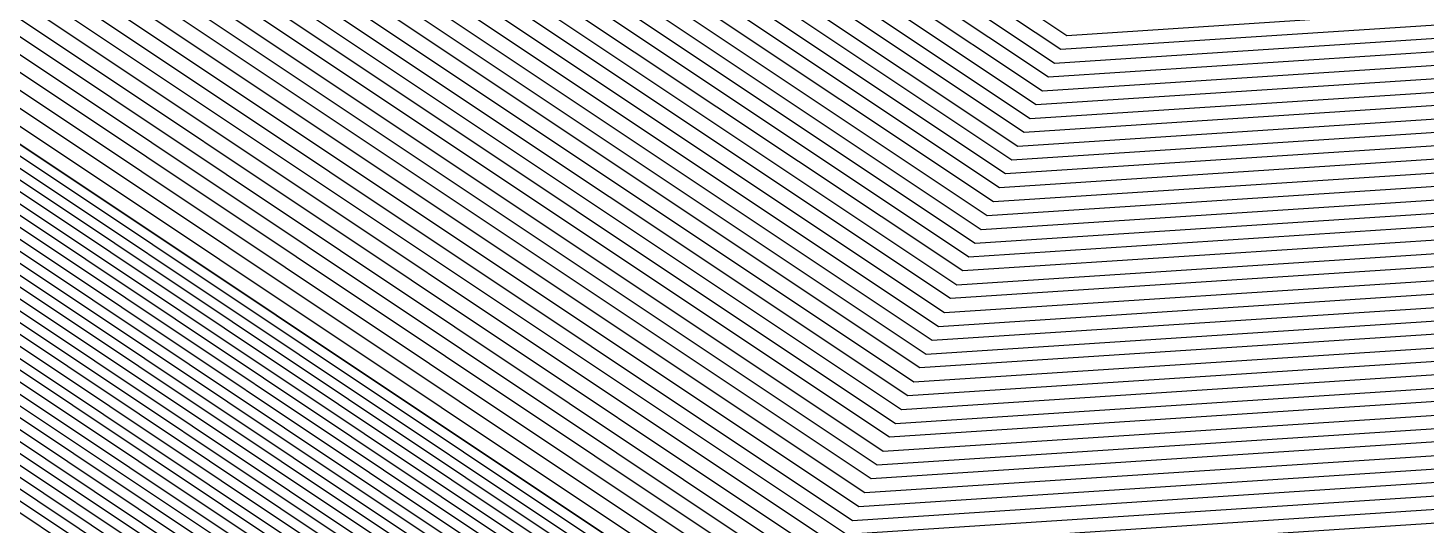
# Model space of a CAD drawing. Extents: x 7084 to 11035, y 13750 to 16729.
# Drawn here: x 8853.21 to 8903.07, y 14749.74 to 14767.46 of the extents above; entities that cross this region are included whole.
import ezdxf

# ---------------------------------------------------------------- set-up
doc = ezdxf.new("R2010")
doc.units = 0
doc.layers.add('Default', color=7, linetype='Continuous')

msp = doc.modelspace()

# ---------------------------------------------------------------- linework, layer by layer
at = {"layer": 'Default'}
for points in [[(8764.119, 15249.585), (8750.58, 15177.374), (8741.553, 15150.294), (8712.217, 15089.366), (8712.053, 15087.314), (8687.23, 15030.899), (8687.518, 15028.191), (8687.518, 14976.289), (8687.723, 14975.263), (8714.802, 14894.025), (8715.787, 14890.784), (8767.689, 14816.316), (8770.233, 14816.316), (8878.55, 14744.104), (8881.668, 14744.022), (8985.472, 14750.792), (8989.616, 14750.095), (9095.677, 14811.023), (9183.684, 14808.767), (9269.436, 14772.661), (9323.594, 14770.404)], [(8760.385, 15248.723), (8747.092, 15177.825), (8738.23, 15151.238), (8709.427, 15091.417), (8709.099, 15087.314), (8684.728, 15031.925), (8685.302, 15026.509), (8685.302, 14975.551), (8685.712, 14973.499), (8712.299, 14893.738), (8714.269, 14887.256), (8765.227, 14814.141), (8770.315, 14814.141), (8876.662, 14743.243), (8882.899, 14743.079)], [(8770.438, 15248.781), (8756.996, 15177.095), (8748.036, 15150.212), (8747.289, 15147.512), (8718.166, 15087.027), (8693.524, 15031.022), (8693.524, 14979.498), (8695.133, 14976.683), (8694.501, 14975.075), (8721.383, 14894.427), (8772.908, 14820.501), (8773.999, 14819.122), (8881.528, 14747.436), (8984.578, 14754.157), (8986.933, 14755.765), (9092.222, 14816.25), (9096.415, 14818.031), (9183.783, 14815.791), (9185.276, 14814.47), (9270.404, 14778.627), (9324.169, 14776.386), (9325.432, 14777.822)], [(8758.145, 15248.206), (8745, 15178.096), (8736.236, 15151.804), (8707.753, 15092.648), (8707.326, 15087.314), (8683.226, 15032.54), (8683.973, 15025.5), (8683.973, 14975.107), (8684.506, 14972.441), (8710.798, 14893.566), (8713.358, 14885.138), (8763.75, 14812.837), (8770.364, 14812.837), (8875.53, 14742.726), (8883.637, 14742.513), (8984.422, 14749.086), (8995.196, 14747.272), (9098.171, 14806.428), (9183.619, 14804.237), (9266.875, 14769.182), (9319.458, 14766.991)], [(8770.955, 15248.448), (8757.582, 15177.129), (8748.668, 15150.384), (8747.771, 15147.145), (8718.798, 15086.97), (8694.282, 15031.252), (8694.282, 14979.992), (8696.212, 14976.614), (8695.454, 14974.684), (8722.199, 14894.45), (8773.459, 14820.903), (8774.769, 14819.249), (8881.747, 14747.93), (8984.267, 14754.616), (8987.094, 14756.546)], [(8757.399, 15248.034), (8744.302, 15178.186), (8735.571, 15151.993), (8707.195, 15093.058), (8706.736, 15087.314), (8682.725, 15032.745), (8683.529, 15025.163), (8683.529, 14974.96), (8684.104, 14972.088), (8710.297, 14893.508), (8713.054, 14884.433), (8763.258, 14812.402), (8770.38, 14812.402), (8875.153, 14742.554), (8883.884, 14742.324)], [(8771.989, 15247.781), (8758.754, 15177.198), (8749.931, 15150.729), (8748.736, 15146.41), (8720.062, 15086.855), (8695.799, 15031.711), (8695.799, 14980.98), (8698.372, 14976.476), (8697.361, 14973.903), (8723.83, 14894.496), (8774.562, 14821.707), (8776.308, 14819.502), (8882.183, 14748.918), (8983.647, 14755.535), (8987.415, 14758.109)], [(8752.171, 15246.828), (8739.42, 15178.818), (8730.918, 15153.314), (8703.289, 15095.93), (8702.6, 15087.314), (8679.221, 15034.181), (8680.428, 15022.808), (8680.428, 14973.926), (8681.289, 14969.618), (8706.793, 14893.106), (8710.929, 14879.493), (8759.811, 14809.357), (8770.495, 14809.357), (8872.51, 14741.347), (8885.607, 14741.003), (8983.371, 14747.379), (9000.776, 14744.449), (9100.666, 14801.833), (9183.553, 14799.707), (9264.315, 14765.702)], [(8749.184, 15246.139), (8736.63, 15179.179), (8728.26, 15154.069), (8701.057, 15097.572), (8700.237, 15087.314), (8677.219, 15035.002), (8678.655, 15021.462), (8678.655, 14973.335), (8679.681, 14968.206), (8704.791, 14892.877), (8709.714, 14876.67), (8757.842, 14807.618), (8770.561, 14807.618), (8871, 14740.658), (8886.591, 14740.248), (8982.846, 14746.525), (9003.566, 14743.038), (9101.913, 14799.535), (9183.52, 14797.443), (9263.035, 14763.963), (9313.255, 14761.87), (9339.308, 14761.46), (9443.933, 14788.662)], [(8746.944, 15245.622), (8734.537, 15179.45), (8726.266, 15154.635), (8699.383, 15098.802), (8698.464, 15087.314), (8675.718, 15035.617), (8677.326, 15020.453), (8677.326, 14972.892), (8678.475, 14967.148), (8703.289, 14892.704), (8708.804, 14874.553), (8756.365, 14806.313), (8770.61, 14806.313), (8869.868, 14740.141), (8887.33, 14739.682), (8982.452, 14745.885), (9005.658, 14741.979)], [(9183.504, 14796.31), (9102.537, 14798.386), (9004.961, 14742.332), (8982.584, 14746.099), (8887.084, 14739.87), (8870.245, 14740.313), (8770.594, 14806.748), (8756.857, 14806.748), (8709.107, 14875.259), (8703.79, 14892.762), (8678.877, 14967.501), (8677.769, 14973.04), (8677.769, 15020.789), (8676.218, 15035.412), (8699.055, 15087.314), (8699.941, 15098.392), (8726.93, 15154.446), (8735.235, 15179.359), (8747.691, 15245.794)], [(8748.438, 15245.966), (8735.932, 15179.269), (8727.595, 15154.258), (8700.499, 15097.982), (8699.646, 15087.314), (8676.719, 15035.207), (8678.212, 15021.126), (8678.212, 14973.187), (8679.279, 14967.853), (8704.29, 14892.819), (8709.411, 14875.964), (8757.349, 14807.183), (8770.577, 14807.183), (8870.623, 14740.486), (8886.838, 14740.059)], [(8775.607, 15245.449), (8762.855, 15177.439), (8754.354, 15151.935), (8752.114, 15143.836), (8724.485, 15086.453), (8701.106, 15033.32), (8701.106, 14984.437), (8705.931, 14975.994), (8704.036, 14971.169), (8729.54, 14894.657), (8778.422, 14824.522), (8781.696, 14820.386), (8883.711, 14752.376), (8981.476, 14758.752)], [(8777.675, 15244.117), (8765.199, 15177.577), (8756.882, 15152.625), (8754.044, 15142.366), (8727.012, 15086.223), (8704.139, 15034.239), (8704.139, 14986.413), (8710.251, 14975.718), (8707.85, 14969.606), (8732.802, 14894.749), (8780.628, 14826.13), (8784.775, 14820.892), (8884.584, 14754.352), (8980.235, 14760.59), (8989.184, 14766.702), (9086.914, 14822.845), (9102.849, 14829.611), (9183.944, 14827.532), (9189.619, 14822.511), (9268.635, 14789.242)], [(9183.967, 14829.209), (9103.768, 14831.265), (9086.156, 14823.787), (8989.506, 14768.264), (8979.615, 14761.509), (8885.021, 14755.34), (8786.314, 14821.144), (8781.731, 14826.934), (8734.434, 14894.795), (8709.757, 14968.825), (8712.411, 14975.58), (8705.656, 14987.401), (8705.656, 15034.698), (8728.276, 15086.108), (8755.009, 15141.63), (8758.145, 15152.969), (8766.371, 15177.646), (8778.709, 15243.45)], [(8779.226, 15243.117), (8766.957, 15177.68), (8758.777, 15153.142), (8755.491, 15141.263), (8728.908, 15086.051), (8706.414, 15034.928), (8706.414, 14987.895), (8713.491, 14975.511), (8710.711, 14968.434), (8735.249, 14894.818), (8782.282, 14827.337), (8787.084, 14821.271), (8885.239, 14755.834), (8979.305, 14761.969), (8989.667, 14769.045), (9085.777, 14824.258), (9104.227, 14832.093), (9183.978, 14830.048), (9190.549, 14824.235), (9268.256, 14791.516)], [(9107.444, 14837.883), (9083.123, 14827.555), (8990.793, 14774.514), (8977.133, 14765.185), (8886.767, 14759.292), (8792.472, 14822.155), (8786.142, 14830.151), (8740.959, 14894.979), (8717.385, 14965.7), (8721.05, 14975.029), (8711.722, 14991.353), (8711.722, 15036.536), (8733.331, 15085.649), (8758.869, 15138.689), (8763.2, 15154.348), (8771.058, 15177.922), (8782.845, 15240.785)], [(9184.116, 14840.111), (9109.741, 14842.018), (9081.228, 14829.91), (8991.597, 14778.42), (8975.582, 14767.483), (8887.858, 14761.762), (8796.321, 14822.787), (8788.899, 14832.162), (8745.037, 14895.094), (8722.153, 14963.747), (8726.449, 14974.684), (8715.513, 14993.823), (8715.513, 15037.685), (8736.49, 15085.361), (8761.282, 15136.851), (8766.359, 15155.209), (8773.988, 15178.094), (8785.43, 15239.119)], [(8786.981, 15238.12), (8775.745, 15178.197), (8768.255, 15155.726), (8762.729, 15135.748), (8738.386, 15085.189), (8717.787, 15038.375), (8717.787, 14995.305), (8729.689, 14974.477), (8725.013, 14962.575), (8747.484, 14895.163), (8790.554, 14833.368), (8798.63, 14823.166), (8888.513, 14763.244), (8974.652, 14768.862)], [(8788.532, 15237.12), (8777.503, 15178.301), (8770.15, 15156.243), (8764.177, 15134.646), (8740.281, 15085.017), (8720.062, 15039.064), (8720.062, 14996.787), (8732.929, 14974.27), (8727.874, 14961.404), (8749.931, 14895.232), (8792.208, 14834.574), (8800.939, 14823.545), (8889.168, 14764.726), (8973.721, 14770.24), (8992.562, 14783.107)], [(8789.565, 15236.454), (8778.675, 15178.37), (8771.414, 15156.588), (8765.142, 15133.91), (8741.545, 15084.902), (8721.578, 15039.523), (8721.578, 14997.775), (8735.088, 14974.133), (8729.781, 14960.622), (8751.563, 14895.278), (8793.311, 14835.378), (8802.478, 14823.798), (8889.605, 14765.714), (8973.101, 14771.159), (8992.884, 14784.669), (9078.195, 14833.678), (9113.418, 14848.636), (9184.208, 14846.82), (9196.753, 14835.723), (9265.728, 14806.681)], [(8790.082, 15236.121), (8779.261, 15178.404), (8772.046, 15156.76), (8765.624, 15133.543), (8742.177, 15084.844), (8722.337, 15039.753), (8722.337, 14998.269), (8736.168, 14974.064), (8730.734, 14960.232), (8752.378, 14895.301), (8793.862, 14835.78), (8803.248, 14823.925), (8889.823, 14766.208), (8972.791, 14771.619)], [(8790.599, 15235.788), (8779.847, 15178.439), (8772.678, 15156.933), (8766.107, 15133.175), (8742.809, 15084.787), (8723.095, 15039.983), (8723.095, 14998.763), (8737.248, 14973.995), (8731.688, 14959.841), (8753.194, 14895.324), (8794.414, 14836.182), (8804.018, 14824.051), (8890.041, 14766.702), (8972.481, 14772.078), (8993.205, 14786.232), (9077.437, 14834.62), (9114.337, 14850.29), (9184.231, 14848.498), (9197.373, 14836.872)], [(8791.116, 15235.455), (8780.432, 15178.473), (8773.31, 15157.105), (8766.589, 15132.808), (8743.44, 15084.729), (8723.853, 15040.213), (8723.853, 14999.257), (8738.328, 14973.926), (8732.641, 14959.451), (8754.01, 14895.347), (8794.965, 14836.584), (8804.787, 14824.177), (8890.259, 14767.196), (8972.17, 14772.538), (8993.366, 14787.013), (9077.058, 14835.091), (9114.796, 14851.117), (9184.242, 14849.336), (9197.684, 14837.446), (9265.349, 14808.955), (9308.085, 14807.175), (9319.458, 14820.099), (9408.492, 14843.248)], [(8750.747, 14895.255), (8792.759, 14834.976), (8801.709, 14823.672), (8889.386, 14765.22), (8973.411, 14770.7), (8992.723, 14783.888), (9078.574, 14833.207), (9112.958, 14847.808), (9184.196, 14845.982), (9196.443, 14835.148), (9265.855, 14805.922), (9309.693, 14804.096), (9320.056, 14815.871), (9411.387, 14839.617), (9480.799, 14896.243), (9517.331, 14941.908), (9557.517, 15024.106), (9546.683, 15072.15), (9603.309, 15196.36)], [(9610.098, 15195.947), (9552.404, 15069.393), (9562.445, 15024.864), (9521.501, 14941.116), (9484.28, 14894.588), (9413.558, 14836.895), (9320.504, 14812.701), (9310.9, 14801.787), (9266.234, 14803.648), (9195.512, 14833.425), (9184.162, 14843.466), (9111.58, 14845.327), (9079.711, 14831.794), (8992.24, 14781.545), (8974.342, 14769.321), (8888.732, 14763.738), (8799.399, 14823.293), (8791.105, 14833.77)], [(8791.656, 14834.172), (8800.169, 14823.419), (8888.95, 14764.232), (8974.031, 14769.781), (8992.401, 14782.326), (9079.332, 14832.265), (9112.039, 14846.154), (9184.173, 14844.305), (9195.822, 14834), (9266.107, 14804.406), (9310.498, 14802.556), (9320.354, 14813.757), (9412.834, 14837.802), (9483.119, 14895.14), (9520.111, 14941.38), (9560.802, 15024.612), (9550.497, 15070.312), (9607.835, 15196.084)], [(9614.625, 15195.671), (9556.219, 15067.555), (9565.731, 15025.37), (9524.281, 14940.587), (9486.6, 14893.485), (9415.006, 14835.08), (9320.803, 14810.587), (9311.704, 14800.247), (9266.486, 14802.131), (9194.892, 14832.276), (9184.139, 14841.789), (9110.66, 14843.673), (9080.47, 14830.852), (8991.919, 14779.982), (8974.962, 14768.402), (8888.295, 14762.75), (8797.86, 14823.04), (8790.002, 14832.966), (8746.669, 14895.14), (8724.06, 14962.966), (8728.609, 14974.546)], [(8788.348, 14831.759), (8795.551, 14822.661), (8887.64, 14761.268), (8975.893, 14767.024), (8991.436, 14777.639), (9081.607, 14829.439), (9109.282, 14841.191), (9184.105, 14839.273), (9193.961, 14830.553), (9266.865, 14799.857), (9312.91, 14797.938), (9321.251, 14807.416), (9417.177, 14832.357), (9490.081, 14891.831), (9528.452, 14939.794), (9570.659, 15026.128), (9561.94, 15064.797), (9621.414, 15195.257)], [(8786.693, 14830.553), (8793.242, 14822.282), (8886.985, 14759.786), (8976.823, 14765.645), (8990.954, 14775.295), (9082.744, 14828.026), (9107.903, 14838.71), (9184.07, 14836.757), (9193.031, 14828.83), (9267.245, 14797.582), (9314.116, 14795.629), (9321.699, 14804.245), (9419.348, 14829.634), (9493.562, 14890.177), (9532.622, 14939.002), (9575.588, 15026.886), (9567.661, 15062.04), (9628.204, 15194.844)], [(8787.796, 14831.357), (8794.781, 14822.534), (8887.422, 14760.774), (8976.203, 14766.564), (8991.275, 14776.857), (9081.986, 14828.968), (9108.822, 14840.364), (9184.093, 14838.434), (9193.651, 14829.979), (9266.992, 14799.098), (9313.312, 14797.168), (9321.4, 14806.359), (9417.901, 14831.449), (9491.241, 14891.28), (9529.842, 14939.53), (9572.302, 15026.381), (9563.847, 15063.878), (9623.677, 15195.119)], [(9632.73, 15194.568), (9571.475, 15060.202), (9578.873, 15027.392), (9535.402, 14938.473), (9495.883, 14889.074), (9420.796, 14827.819), (9321.997, 14802.131), (9314.921, 14794.09), (9267.497, 14796.066), (9192.41, 14827.681), (9184.047, 14835.08), (9106.984, 14837.056), (9083.502, 14827.084), (8990.632, 14773.733), (8977.443, 14764.726), (8886.549, 14758.798), (8791.702, 14822.029)], [(9587.297, 14907.926), (9546.432, 14856.845), (9522.266, 14848.705), (9444.622, 14785.364), (9342.459, 14758.801), (9310.153, 14759.31), (9261.115, 14761.353), (9183.471, 14794.045), (9103.784, 14796.089), (9007.751, 14740.921), (8982.058, 14745.245), (8888.069, 14739.115), (8868.736, 14739.624), (8770.659, 14805.008), (8754.888, 14805.008), (8707.893, 14872.436), (8701.788, 14892.532), (8677.268, 14966.089), (8675.997, 14972.449), (8675.997, 15019.444), (8674.216, 15036.233), (8696.692, 15087.314), (8697.709, 15100.033), (8724.272, 15155.201)], [(8760.041, 15153.486), (8756.457, 15140.528), (8730.172, 15085.936), (8707.93, 15035.388), (8707.93, 14988.883), (8715.65, 14975.373), (8712.618, 14967.653), (8736.881, 14894.864), (8783.385, 14828.141), (8788.624, 14821.523), (8885.676, 14756.822), (8978.684, 14762.888), (8989.989, 14770.608), (9085.019, 14825.2), (9105.146, 14833.747), (9184.001, 14831.725), (9191.17, 14825.384), (9268.003, 14793.033), (9316.529, 14791.011), (9322.595, 14797.904), (9423.691, 14824.189), (9500.524, 14886.868), (9540.962, 14937.416), (9585.445, 15028.403)], [(8760.673, 15153.659), (8756.939, 15140.16), (8730.803, 15085.878), (8708.689, 15035.617), (8708.689, 14989.377), (8716.73, 14975.304), (8713.571, 14967.263), (8737.696, 14894.887), (8783.936, 14828.543), (8789.393, 14821.65), (8885.894, 14757.316), (8978.374, 14763.347), (8990.149, 14771.389), (9084.64, 14825.671), (9105.606, 14834.574), (9184.013, 14832.564), (9191.48, 14825.958), (9267.876, 14793.791), (9316.127, 14791.781), (9322.445, 14798.961), (9422.967, 14825.096), (9499.364, 14887.42), (9539.572, 14937.681), (9583.802, 15028.15)], [(8742.882, 15149.917), (8713.333, 15088.545), (8713.235, 15087.314), (8688.231, 15030.489), (8688.404, 15028.864), (8688.404, 14976.584), (8688.527, 14975.969), (8715.803, 14894.14), (8716.394, 14892.195), (8768.673, 14817.186), (8770.2, 14817.186), (8879.305, 14744.449), (8881.176, 14744.4), (8985.735, 14751.219), (8988.221, 14750.801), (9095.053, 14812.172), (9183.701, 14809.899), (9270.076, 14773.531), (9324.628, 14771.258), (9327.755, 14771.208), (9441.406, 14800.758), (9527.78, 14871.221), (9530.119, 14872.009), (9575.579, 14928.835)], [(9603.515, 15031.183), (9556.253, 14934.51), (9513.287, 14880.803), (9431.652, 14814.205), (9324.237, 14786.278), (9320.952, 14782.544), (9269.393, 14784.692), (9187.758, 14819.065), (9183.875, 14822.5), (9100.091, 14824.648), (9089.189, 14820.019), (8988.219, 14762.015), (8982.096, 14757.833), (8883.275, 14751.388), (8780.157, 14820.133), (8777.319, 14823.718), (8727.908, 14894.611), (8702.129, 14971.95), (8703.772, 14976.132), (8699.59, 14983.45), (8699.59, 15032.86), (8723.221, 15086.568)], [(8729.54, 15085.993), (8707.172, 15035.158), (8707.172, 14988.389), (8714.571, 14975.442), (8711.664, 14968.044), (8736.065, 14894.841), (8782.833, 14827.739), (8787.854, 14821.397), (8885.457, 14756.328), (8978.994, 14762.428), (8989.828, 14769.827), (9085.398, 14824.729), (9104.687, 14832.92), (9183.99, 14830.886), (9190.86, 14824.809), (9268.129, 14792.274), (9316.931, 14790.241), (9322.744, 14796.847), (9424.415, 14823.281), (9501.684, 14886.317), (9542.352, 14937.152), (9587.087, 15028.656)], [(9582.159, 15027.897), (9538.182, 14937.945), (9498.203, 14887.971), (9422.243, 14826.004), (9322.296, 14800.018), (9315.725, 14792.55), (9267.75, 14794.549), (9191.79, 14826.532), (9184.024, 14833.402), (9106.065, 14835.401), (9084.261, 14826.142), (8990.31, 14772.17), (8978.064, 14763.807), (8886.112, 14757.81), (8790.163, 14821.776), (8784.488, 14828.945), (8738.512, 14894.91), (8714.525, 14966.872), (8717.81, 14975.235), (8709.447, 14989.871), (8709.447, 15035.847), (8731.435, 15085.821)], [(9558.126, 15066.636), (9567.374, 15025.623), (9525.671, 14940.323), (9487.76, 14892.934), (9415.729, 14834.172), (9320.952, 14809.53), (9312.106, 14799.478), (9266.613, 14801.373), (9194.582, 14831.702), (9184.127, 14840.95), (9110.201, 14842.846), (9080.849, 14830.381), (8991.758, 14779.201), (8975.272, 14767.943), (8888.077, 14762.256), (8797.09, 14822.914), (8789.451, 14832.564)], [(9621.586, 15033.963), (9571.544, 14931.603), (9526.051, 14874.737), (9439.613, 14804.222), (9325.88, 14774.652), (9325.375, 14774.077), (9270.783, 14776.352), (9184.346, 14812.747), (9183.748, 14813.275), (9095.037, 14815.55), (9093.359, 14814.837), (8986.45, 14753.421), (8985.508, 14752.778), (8880.874, 14745.954), (8771.69, 14818.743), (8771.253, 14819.295), (8718.936, 14894.359), (8691.64, 14976.246), (8691.893, 14976.89), (8691.25, 14978.016)], [(9618.301, 15033.458), (9568.764, 14932.132), (9523.73, 14875.84), (9438.166, 14806.037), (9325.582, 14776.765), (9324.571, 14775.617), (9270.53, 14777.868), (9184.966, 14813.895), (9183.771, 14814.952), (9095.956, 14817.204), (9092.601, 14815.779), (8986.772, 14754.984), (8984.888, 14753.697), (8881.31, 14746.942), (8773.229, 14818.996)], [(8775.538, 14819.375), (8881.965, 14748.424), (8983.957, 14755.076), (8987.254, 14757.327), (9091.464, 14817.192), (9097.334, 14819.685), (9183.806, 14817.468), (9185.897, 14815.619), (9270.151, 14780.143), (9323.364, 14777.926), (9325.134, 14779.936), (9435.995, 14808.76), (9520.249, 14877.494), (9564.593, 14932.924), (9613.372, 15032.699)], [(8699.452, 14976.407), (8698.315, 14973.512), (8724.646, 14894.519), (8775.113, 14822.109), (8777.078, 14819.628), (8882.402, 14749.412), (8983.337, 14755.995), (8987.576, 14758.89), (9090.706, 14818.134), (9098.253, 14821.34), (9183.829, 14819.145), (9186.517, 14816.767), (9269.898, 14781.659), (9322.56, 14779.465), (9324.835, 14782.05), (9434.547, 14810.575), (9517.928, 14878.597), (9561.813, 14933.453), (9610.087, 15032.194)], [(8725.461, 14894.542), (8775.665, 14822.511), (8777.848, 14819.754), (8882.62, 14749.906), (8983.027, 14756.454), (8987.737, 14759.671), (9090.326, 14818.605), (9098.713, 14822.167), (9183.84, 14819.984), (9186.827, 14817.342), (9269.772, 14782.418), (9322.158, 14780.235), (9324.686, 14783.107), (9433.823, 14811.483), (9516.768, 14879.148), (9560.423, 14933.717), (9608.444, 15031.941)], [(8778.617, 14819.881), (8882.838, 14750.4), (8982.717, 14756.914), (8987.898, 14760.452), (9089.947, 14819.076), (9099.172, 14822.994), (9183.852, 14820.823), (9187.137, 14817.916), (9269.646, 14783.176), (9321.756, 14781.005), (9324.536, 14784.164), (9433.1, 14812.39), (9515.608, 14879.7), (9559.033, 14933.981), (9606.801, 15031.688)], [(8779.387, 14820.007), (8883.056, 14750.894), (8982.406, 14757.373), (8988.059, 14761.233), (9089.568, 14819.547), (9099.632, 14823.821), (9183.863, 14821.661), (9187.448, 14818.491), (9269.519, 14783.934), (9321.354, 14781.774), (9324.387, 14785.221), (9432.376, 14813.298), (9514.448, 14880.251), (9557.643, 14934.246), (9605.158, 15031.436)], [(8780.926, 14820.26), (8883.493, 14751.882), (8981.786, 14758.292), (8988.38, 14762.796), (9088.81, 14820.49), (9100.551, 14825.475), (9183.886, 14823.339), (9188.068, 14819.639), (9269.267, 14785.45), (9320.55, 14783.314), (9324.088, 14787.335), (9430.928, 14815.113), (9512.127, 14881.354), (9554.863, 14934.774), (9601.873, 15030.93)], [(9598.587, 15030.425), (9552.083, 14935.303), (9509.806, 14882.457), (9429.481, 14816.928), (9323.789, 14789.448), (9319.746, 14784.853), (9269.014, 14786.967), (9188.688, 14820.788), (9183.909, 14825.016), (9101.47, 14827.13), (9088.052, 14821.432), (8988.702, 14764.358), (8981.166, 14759.212), (8883.93, 14752.87), (8782.466, 14820.513)], [(8783.236, 14820.639), (8884.148, 14753.364), (8980.855, 14759.671), (8988.863, 14765.139), (9087.673, 14821.903), (9101.929, 14827.957), (9183.921, 14825.855), (9188.998, 14821.363), (9268.887, 14787.725), (9319.344, 14785.623), (9323.64, 14790.505), (9428.757, 14817.836), (9508.646, 14883.008), (9550.693, 14935.567), (9596.944, 15030.172)], [(8784.005, 14820.765), (8884.366, 14753.858), (8980.545, 14760.131), (8989.024, 14765.921), (9087.294, 14822.374), (9102.389, 14828.784), (9183.932, 14826.693), (9189.309, 14821.937), (9268.761, 14788.483), (9318.941, 14786.393), (9323.491, 14791.562), (9428.033, 14818.743), (9507.486, 14883.56), (9549.303, 14935.831), (9595.301, 15029.919)], [(8785.545, 14821.018), (8884.803, 14754.846), (8979.925, 14761.05), (8989.345, 14767.483), (9086.535, 14823.316), (9103.308, 14830.438), (9183.955, 14828.37), (9189.929, 14823.086), (9268.508, 14790), (9318.137, 14787.932), (9323.192, 14793.676), (9426.586, 14820.558), (9505.165, 14884.663), (9546.523, 14936.359), (9592.016, 15029.414)], [(8790.933, 14821.903), (8886.331, 14758.304), (8977.754, 14764.266), (8990.471, 14772.951), (9083.882, 14826.613), (9106.525, 14836.228), (9184.036, 14834.241), (9192.1, 14827.107), (9267.624, 14795.307), (9315.323, 14793.32), (9322.147, 14801.074), (9421.519, 14826.911), (9497.043, 14888.523), (9536.792, 14938.209), (9580.516, 15027.645)], [(8681.757, 14974.369), (8682.496, 14970.676), (8708.295, 14893.279), (8711.84, 14881.61), (8761.288, 14810.662), (8770.446, 14810.662), (8873.643, 14741.864), (8884.868, 14741.569), (8983.765, 14748.019), (8998.683, 14745.508), (9099.73, 14803.556), (9183.578, 14801.406), (9265.275, 14767.007), (9316.874, 14764.857), (9335.632, 14764.562), (9443.129, 14792.511), (9524.826, 14859.159), (9538.858, 14863.885), (9581.857, 14917.634)], [(8787.245, 14830.955), (8794.011, 14822.408), (8887.204, 14760.28), (8976.513, 14766.104), (8991.114, 14776.076), (9082.365, 14828.497), (9108.363, 14839.537), (9184.082, 14837.595), (9193.341, 14829.404), (9267.118, 14798.34), (9313.714, 14796.399), (9321.549, 14805.302), (9418.624, 14830.542), (9492.402, 14890.728), (9531.232, 14939.266)], [(9570.154, 14931.868), (9524.89, 14875.288), (9438.89, 14805.13), (9325.731, 14775.709), (9324.973, 14774.847), (9270.657, 14777.11), (9184.656, 14813.321), (9183.76, 14814.114), (9095.496, 14816.377), (9092.98, 14815.308), (8986.611, 14754.203), (8985.198, 14753.238), (8881.092, 14746.448), (8772.46, 14818.87)], [(9572.934, 14931.339), (9527.211, 14874.185), (9440.337, 14803.315), (9326.03, 14773.595), (9325.777, 14773.308), (9270.909, 14775.594), (9184.036, 14812.172), (9183.737, 14812.436), (9094.577, 14814.722), (9093.738, 14814.366), (8986.289, 14752.64), (8985.818, 14752.319), (8880.655, 14745.46), (8770.92, 14818.617)], [(9574.742, 14930.328), (9528.954, 14873.092), (9528.174, 14872.83), (9441.176, 14801.857), (9326.704, 14772.095), (9325.662, 14772.111), (9270.716, 14774.4), (9183.717, 14811.031), (9094.429, 14813.321), (8986.826, 14751.506), (8985.997, 14751.646), (8880.683, 14744.777), (8880.06, 14744.794), (8770.167, 14818.056)], [(8770.183, 14817.621), (8879.682, 14744.621), (8880.929, 14744.589), (8985.866, 14751.432), (8987.523, 14751.153), (9094.741, 14812.746), (9183.709, 14810.465), (9270.396, 14773.966), (9325.145, 14771.684), (9327.229, 14771.652), (9441.291, 14801.308), (9527.977, 14872.026), (9529.536, 14872.551), (9575.161, 14929.581)], [(9575.998, 14928.088), (9530.702, 14871.468), (9527.583, 14870.417), (9441.52, 14800.208), (9328.28, 14770.765), (9324.111, 14770.831), (9269.756, 14773.096), (9183.693, 14809.333), (9095.365, 14811.598), (8988.918, 14750.448), (8985.603, 14751.006), (8881.422, 14744.211), (8878.927, 14744.277), (8770.216, 14816.751)], [(9576.835, 14926.595), (9531.867, 14870.384), (9527.19, 14868.809), (9441.75, 14799.108), (9329.33, 14769.879), (9323.077, 14769.978), (9269.116, 14772.226), (9183.676, 14808.2), (9095.988, 14810.449), (8990.313, 14749.742), (8985.341, 14750.579), (8881.914, 14743.834), (8878.172, 14743.932), (8770.249, 14815.881)], [(9577.253, 14925.848), (9532.45, 14869.843), (9526.993, 14868.005), (9441.865, 14798.559), (9329.855, 14769.436), (9322.56, 14769.551), (9268.796, 14771.791), (9183.668, 14807.634), (9096.3, 14809.874), (8991.011, 14749.389), (8985.209, 14750.366), (8882.16, 14743.645), (8877.795, 14743.76), (8770.265, 14815.446)], [(9577.672, 14925.101), (9533.032, 14869.301), (9526.796, 14867.201), (9441.98, 14798.009), (9330.38, 14768.993), (9322.043, 14769.124), (9268.475, 14771.356), (9183.66, 14807.068), (9096.612, 14809.3), (8991.708, 14749.036), (8985.078, 14750.152), (8882.407, 14743.456), (8877.417, 14743.588), (8770.282, 14815.011)], [(8770.298, 14814.576), (8877.04, 14743.415), (8882.653, 14743.267), (8984.947, 14749.939), (8992.406, 14748.683), (9096.924, 14808.726), (9183.652, 14806.502), (9268.155, 14770.921), (9321.526, 14768.697), (9330.906, 14768.55), (9442.095, 14797.459), (9526.599, 14866.396), (9533.615, 14868.76), (9578.09, 14924.354)], [(8770.331, 14813.707), (8876.285, 14743.071), (8883.145, 14742.89), (8984.684, 14749.512), (8993.801, 14747.978), (9097.548, 14807.577), (9183.635, 14805.369), (9267.515, 14770.051), (9320.492, 14767.844), (9331.956, 14767.664), (9442.325, 14796.359), (9526.205, 14864.788), (9534.78, 14867.676), (9578.927, 14922.861)], [(9579.346, 14922.114), (9535.363, 14867.135), (9526.008, 14863.984), (9442.439, 14795.81), (9332.481, 14767.22), (9319.975, 14767.417), (9267.195, 14769.616), (9183.627, 14804.803), (9097.859, 14807.002), (8994.498, 14747.625), (8984.553, 14749.299), (8883.391, 14742.701), (8875.907, 14742.898), (8770.347, 14813.272)], [(9580.601, 14919.874), (9537.11, 14865.51), (9525.417, 14861.571), (9442.784, 14794.16), (9334.057, 14765.891), (9318.424, 14766.137), (9266.235, 14768.312), (9183.602, 14803.105), (9098.795, 14805.279), (8996.591, 14746.566), (8984.159, 14748.659), (8884.13, 14742.135), (8874.775, 14742.381), (8770.397, 14811.967)], [(9581.438, 14918.38), (9538.276, 14864.427), (9525.023, 14859.963), (9443.014, 14793.061), (9335.107, 14765.005), (9317.391, 14765.284), (9265.595, 14767.442), (9183.586, 14801.972), (9099.418, 14804.13), (8997.986, 14745.861), (8983.897, 14748.232), (8884.622, 14741.758), (8874.02, 14742.037), (8770.429, 14811.097)], [(9582.694, 14916.14), (9540.024, 14862.802), (9524.432, 14857.55), (9443.359, 14791.411), (9336.682, 14763.675), (9315.84, 14764.004), (9264.635, 14766.137), (9183.561, 14800.274), (9100.354, 14802.407), (9000.078, 14744.802), (8983.503, 14747.592), (8885.361, 14741.191), (8872.888, 14741.52), (8770.479, 14809.792)], [(8770.512, 14808.923), (8872.133, 14741.175), (8885.853, 14740.814), (8983.24, 14747.165), (9001.473, 14744.096), (9100.978, 14801.258), (9183.545, 14799.141), (9263.995, 14765.267), (9314.806, 14763.15), (9337.733, 14762.789), (9443.588, 14790.312), (9524.039, 14855.942), (9541.189, 14861.719), (9583.531, 14914.647)], [(9583.949, 14913.9), (9541.771, 14861.177), (9523.842, 14855.138), (9443.703, 14789.762), (9338.258, 14762.346), (9314.289, 14762.724), (9263.675, 14764.832), (9183.537, 14798.575), (9101.289, 14800.684), (9002.171, 14743.744), (8983.109, 14746.952), (8886.099, 14740.625), (8871.755, 14741.003), (8770.528, 14808.488)], [(9584.368, 14913.153), (9542.354, 14860.636), (9523.645, 14854.334), (9443.818, 14789.212), (9338.783, 14761.903), (9313.772, 14762.297), (9263.355, 14764.398), (9183.528, 14798.009), (9101.601, 14800.109), (9002.868, 14743.391), (8982.977, 14746.739), (8886.345, 14740.436), (8871.378, 14740.83), (8770.544, 14808.053)], [(9586.46, 14909.42), (9545.267, 14857.928), (9522.66, 14850.313), (9444.392, 14786.463), (9341.409, 14759.687), (9311.187, 14760.163), (9261.755, 14762.223), (9183.487, 14795.178), (9103.16, 14797.237), (9006.356, 14741.626), (8982.321, 14745.672), (8887.576, 14739.493), (8869.49, 14739.969), (8770.626, 14805.878)], [(9586.879, 14908.673), (9545.85, 14857.386), (9522.463, 14849.509), (9444.507, 14785.913), (9341.934, 14759.244), (9310.67, 14759.737), (9261.435, 14761.788), (9183.479, 14794.612), (9103.472, 14796.663), (9007.053, 14741.274), (8982.19, 14745.459), (8887.822, 14739.304), (8869.113, 14739.796), (8770.643, 14805.443)], [(9537.693, 14864.969), (9525.22, 14860.767), (9442.899, 14793.61), (9334.582, 14765.448), (9317.908, 14765.711), (9265.915, 14767.877), (9183.594, 14802.538), (9099.107, 14804.705), (8997.288, 14746.213), (8984.028, 14748.445), (8884.376, 14741.946), (8874.398, 14742.209), (8770.413, 14811.532)], [(9539.441, 14863.344), (9524.629, 14858.355), (9443.244, 14791.961), (9336.157, 14764.119), (9316.357, 14764.43), (9264.955, 14766.572), (9183.569, 14800.84), (9100.042, 14802.982), (8999.381, 14745.155), (8983.634, 14747.805), (8885.114, 14741.38), (8873.265, 14741.692), (8770.462, 14810.227)], [(9183.725, 14811.598), (9094.118, 14813.895), (8986.129, 14751.859), (8880.437, 14744.966), (8770.15, 14818.491), (8880.437, 14744.966)]]:
    msp.add_lwpolyline(points, dxfattribs=at)

doc.saveas('drawing.dxf')
